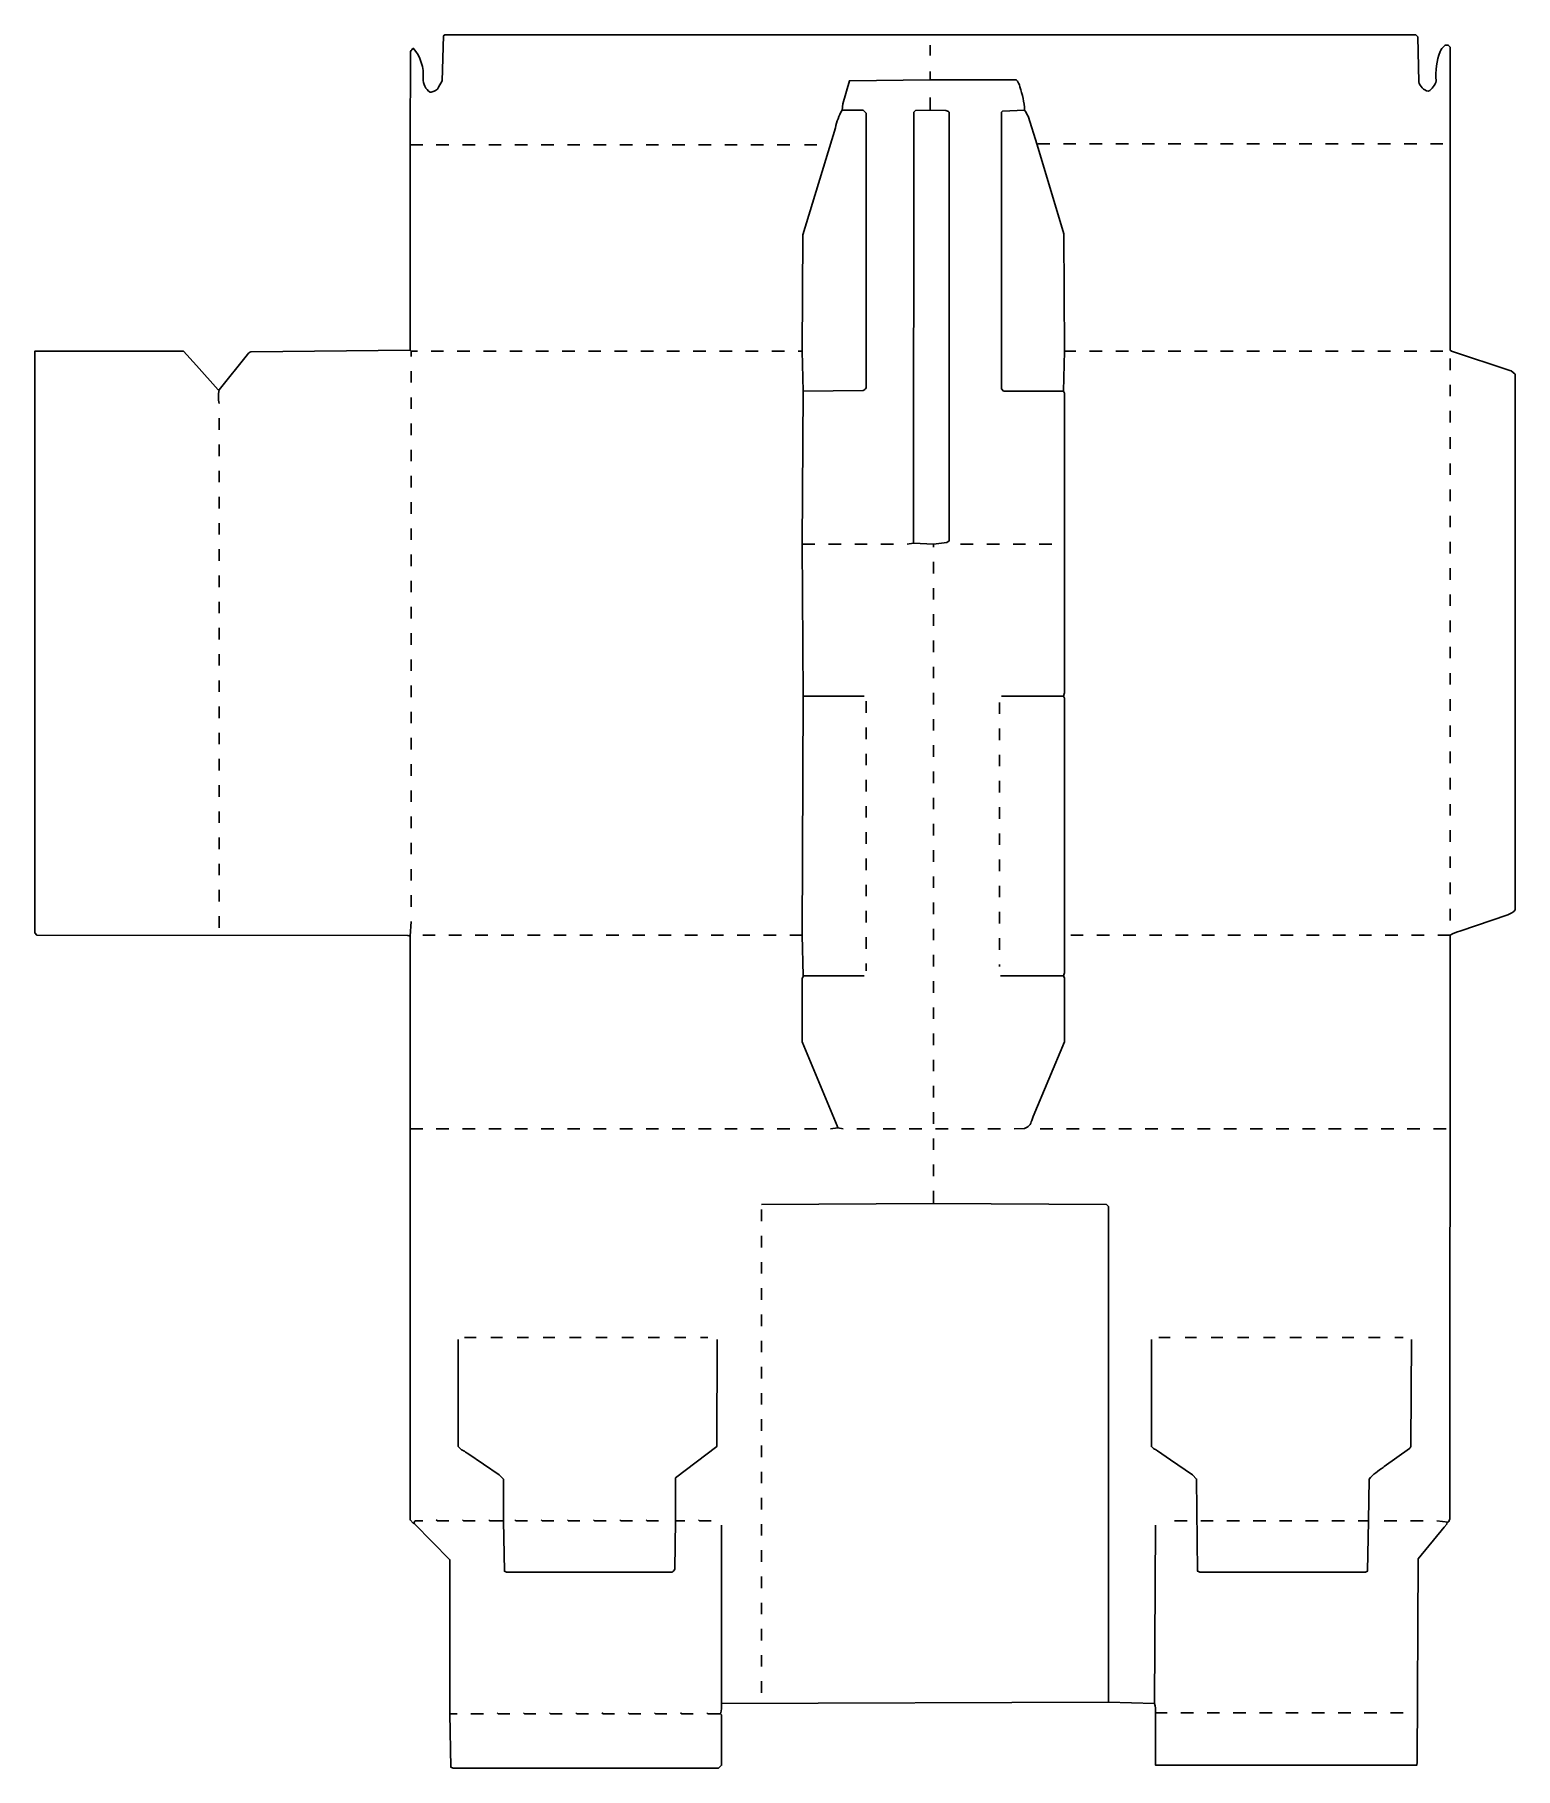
# Model space of a CAD drawing. Extents: x 73 to 1485, y 85 to 1739.
import ezdxf

# ---------------------------------------------------------------- set-up
doc = ezdxf.new("R2010")
doc.units = 0
doc.layers.get('0').update_dxf_attribs({"linetype": 'CONTINUOUS'})

msp = doc.modelspace()

# ---------------------------------------------------------------- linework, layer by layer
at = {"color": 250, "linetype": 'CONTINUOUS'}
for points in [[(1411, 880), (1423, 880, -0.076612), (1432.1, 883.7), (1477.9, 899.3, 0.127446), (1485, 904), (1485, 1415), (1481.1, 1418.2), (1479.9, 1418.7), (1424, 1437), (1423, 1438), (1423, 1727), (1421, 1729), (1418, 1729), (1417, 1728, 0.116713), (1413.2, 1722.9, 0.107783), (1409.533074, 1695.029183, -0.197716), (1402, 1685, -0.28632), (1392.953672, 1694.042385), (1392, 1737), (1390, 1739), (464, 1739), (463, 1738), (461.511892, 1695.011351), (458, 1689), (457, 1687), (455.1, 1685.8), (453.9, 1685.2, -0.134904), (450, 1684, -0.240196), (443.445545, 1697.044554, 0.206715), (434, 1726, 0.087201), (431.494383, 1722.994507), (431, 1634), (431, 1438), (432, 1437), (432, 1432)], [(1007, 695), (1016.959016, 695.45082, 0.268791), (1023.8, 703.1), (1025.3, 706.9), (1055, 778), (1055, 839), (1054, 841), (1055, 844), (1055, 1106), (1054, 1108), (1055, 1111), (1055, 1397), (1054, 1399), (1055, 1437), (1054.504464, 1548.995615), (1029, 1634), (1020.3, 1661.1, 0.070038), (1017, 1667, 0.081538), (1012.352941, 1689.088235, 0.198267), (1009, 1696), (927, 1696), (850, 1695), (843.647059, 1673.088235), (843, 1667, 0.086388), (836.7, 1650.1), (805.495496, 1547.995576), (805, 1437), (806, 1399), (805, 1253), (806, 1108), (805, 880), (806, 841), (805.8, 840.1), (805, 839), (805, 778), (838.2, 698.1), (839, 696)], [(806, 1399), (862.99153, 1399.491233, 0.112946), (866, 1402), (866, 1664), (863, 1667), (843, 1667)], [(905, 1253), (911, 1254), (930, 1253), (942.964706, 1254.458824), (945, 1256), (945, 1665, 0.206628), (941.970817, 1666.533074), (927, 1667), (913.030973, 1666.535398), (911.498783, 1664.998789), (911, 1254)], [(249, 1387, -0.116936), (249, 1400), (276, 1434, -0.087349), (279.003311, 1436.503355), (431, 1438), (432, 1437), (438, 1437)], [(432, 893), (431, 879), (431, 695), (431, 322), (434, 319), (435, 319), (435.249895, 318.242755), (469, 284), (469, 137), (469.998464, 86.039155), (472, 85), (725, 85), (727, 87), (728, 88), (728, 136), (727, 137, 0.075231), (728, 147), (728, 317)], [(1410, 321), (1421, 320, 0.216345), (1422.500898, 323.000894), (1423, 880)], [(477, 494), (477, 392), (480, 389, -0.078461), (483.846154, 386.769231), (486.153846, 385.230769), (516, 365), (520, 361), (520, 321), (520.998267, 273.041594), (523, 272), (681, 272, 0.086839), (683.51086, 275.010407), (684, 321), (684, 362), (723.504901, 392.004807), (724, 494)], [(1138, 494), (1138, 392), (1140, 390, -0.078461), (1143.846154, 387.769231), (1156.153846, 379.230769), (1177, 365), (1181, 361), (1181.999484, 273.022716), (1182.9, 272.7), (1184, 272), (1342, 272), (1344.001733, 273.041594), (1345, 321), (1345.487515, 360.988109, -0.073365), (1359, 372), (1360, 373), (1384, 390, 0.215147), (1385.50495, 393.004853), (1386, 494)], [(1142, 317), (1141, 147, -0.07013), (1142, 138), (1142, 88), (1391, 88), (1391.502577, 91.002551), (1392.497423, 284.997449), (1417, 315), (1419.7, 318.1), (1420, 320)]]:
    msp.add_lwpolyline(points, format="xyb", dxfattribs=at)
for points in [[(927, 1719), (927, 1729)], [(927, 1696), (927, 1704)], [(927, 1667), (927, 1679)], [(1054, 1399), (997, 1399), (995, 1401), (995, 1665), (996, 1666), (1017, 1667)], [(431, 1634), (443, 1634)], [(456, 1634), (468, 1634)], [(481, 1634), (493, 1634)], [(506, 1634), (518, 1634)], [(531, 1634), (543, 1634)], [(556, 1634), (568, 1634)], [(581, 1634), (593, 1634)], [(606, 1634), (618, 1634)], [(631, 1634), (643, 1634)], [(656, 1634), (668, 1634)], [(681, 1634), (693, 1634)], [(706, 1634), (718, 1634)], [(731, 1634), (743, 1634)], [(756, 1634), (768, 1634)], [(781, 1634), (793, 1634)], [(807, 1634), (819, 1634)], [(1029, 1634), (1030, 1635), (1041, 1635)], [(1054, 1635), (1066, 1635)], [(1079, 1635), (1091, 1635)], [(1104, 1635), (1116, 1635)], [(1129, 1635), (1141, 1635)], [(1154, 1635), (1166, 1635)], [(1179, 1635), (1191, 1635)], [(1204, 1635), (1216, 1635)], [(1229, 1635), (1241, 1635)], [(1254, 1635), (1266, 1635)], [(1279, 1635), (1291, 1635)], [(1304, 1635), (1316, 1635)], [(1329, 1635), (1341, 1635)], [(1354, 1635), (1366, 1635)], [(1379, 1635), (1391, 1635)], [(1404, 1635), (1416, 1635)], [(431, 879), (428.998596, 879.501412), (75, 880), (73, 882), (73, 1437), (215, 1437), (227.248276, 1423.22069), (248, 1400), (249, 1400)], [(451, 1437), (463, 1437)], [(476, 1437), (488, 1437)], [(501, 1437), (513, 1437)], [(526, 1437), (538, 1437)], [(551, 1437), (563, 1437)], [(576, 1437), (588, 1437)], [(601, 1437), (613, 1437)], [(626, 1437), (638, 1437)], [(651, 1437), (663, 1437)], [(676, 1437), (688, 1437)], [(701, 1437), (713, 1437)], [(726, 1437), (738, 1437)], [(751, 1437), (763, 1437)], [(776, 1437), (788, 1437)], [(801, 1437), (805, 1437)], [(1055, 1437), (1066, 1437)], [(1079, 1437), (1091, 1437)], [(1104, 1437), (1116, 1437)], [(1129, 1437), (1141, 1437)], [(1154, 1437), (1166, 1437)], [(1179, 1437), (1191, 1437)], [(1204, 1437), (1216, 1437)], [(1229, 1437), (1241, 1437)], [(1254, 1437), (1266, 1437)], [(1279, 1437), (1291, 1437)], [(1304, 1437), (1316, 1437)], [(1329, 1437), (1341, 1437)], [(1354, 1437), (1366, 1437)], [(1379, 1437), (1391, 1437)], [(1404, 1437), (1416, 1437)], [(249, 1362), (249, 1373)], [(249, 1337), (249, 1348)], [(249, 1312), (249, 1323)], [(249, 1287), (249, 1298)], [(249, 1262), (249, 1273)], [(249, 1237), (249, 1248)], [(805, 1253), (817, 1253)], [(830, 1253), (842, 1253)], [(855, 1253), (867, 1253)], [(880, 1253), (892, 1253)], [(930, 1250), (930, 1253)], [(956, 1253), (968, 1253)], [(981, 1253), (993, 1253)], [(1006, 1253), (1018, 1253)], [(1031, 1253), (1043, 1253)], [(930, 1225), (930, 1236)], [(249, 1212), (249, 1223)], [(930, 1200), (930, 1211)], [(249, 1187), (249, 1198)], [(930, 1175), (930, 1186)], [(249, 1162), (249, 1173)], [(930, 1150), (930, 1161)], [(249, 1137), (249, 1148)], [(930, 1125), (930, 1136)], [(249, 1112), (249, 1123)], [(930, 1100), (930, 1111)], [(249, 1087), (249, 1098)], [(806, 1108), (864, 1108)], [(866, 1092), (866, 1103)], [(993, 1091), (993, 1102)], [(995, 1108), (1054, 1108)], [(866, 1067), (866, 1078)], [(930, 1075), (930, 1086)], [(993, 1066), (993, 1077)], [(249, 1062), (249, 1073)], [(930, 1050), (930, 1061)], [(249, 1037), (249, 1048)], [(866, 1042), (866, 1053)], [(993, 1041), (993, 1052)], [(866, 1017), (866, 1028)], [(930, 1025), (930, 1036)], [(993, 1016), (993, 1027)], [(249, 1012), (249, 1023)], [(930, 1000), (930, 1011)], [(249, 987), (249, 998)], [(866, 992), (866, 1003)], [(993, 991), (993, 1002)], [(866, 967), (866, 978)], [(930, 975), (930, 986)], [(993, 966), (993, 977)], [(249, 962), (249, 973)], [(930, 950), (930, 961)], [(249, 937), (249, 948)], [(866, 942), (866, 953)], [(993, 941), (993, 952)], [(866, 917), (866, 928)], [(930, 925), (930, 936)], [(993, 916), (993, 927)], [(249, 912), (249, 923)], [(930, 900), (930, 911)], [(249, 887), (249, 898)], [(866, 892), (866, 903)], [(993, 891), (993, 902)], [(443, 880), (455, 880)], [(468, 880), (480, 880)], [(493, 880), (505, 880)], [(518, 880), (530, 880)], [(543, 880), (555, 880)], [(568, 880), (580, 880)], [(593, 880), (605, 880)], [(618, 880), (630, 880)], [(643, 880), (655, 880)], [(668, 880), (680, 880)], [(693, 880), (705, 880)], [(718, 880), (730, 880)], [(743, 880), (755, 880)], [(768, 880), (780, 880)], [(793, 880), (805, 880)], [(866, 867), (866, 878)], [(930, 875), (930, 886)], [(993, 866), (993, 877)], [(1061, 880), (1073, 880)], [(1086, 880), (1098, 880)], [(1111, 880), (1123, 880)], [(1136, 880), (1148, 880)], [(1161, 880), (1173, 880)], [(1186, 880), (1198, 880)], [(1211, 880), (1223, 880)], [(1236, 880), (1248, 880)], [(1261, 880), (1273, 880)], [(1286, 880), (1298, 880)], [(1311, 880), (1323, 880)], [(1336, 880), (1348, 880)], [(1361, 880), (1373, 880)], [(1386, 880), (1398, 880)], [(930, 850), (930, 861)], [(866, 846), (866, 853)], [(993, 850), (993, 852)], [(806, 841), (864, 841)], [(930, 825), (930, 836)], [(994, 841), (1054, 841)], [(930, 800), (930, 811)], [(930, 775), (930, 786)], [(930, 750), (930, 761)], [(930, 725), (930, 736)], [(431, 695), (443, 695)], [(456, 695), (468, 695)], [(481, 695), (493, 695)], [(506, 695), (518, 695)], [(531, 695), (543, 695)], [(556, 695), (568, 695)], [(581, 695), (593, 695)], [(606, 695), (618, 695)], [(631, 695), (643, 695)], [(656, 695), (668, 695)], [(681, 695), (693, 695)], [(706, 695), (718, 695)], [(731, 695), (743, 695)], [(756, 695), (768, 695)], [(781, 695), (793, 695)], [(807, 695), (819, 695)], [(832, 695), (839, 696), (844, 695)], [(857, 695), (869, 695)], [(882, 695), (894, 695)], [(907, 695), (919, 695)], [(930, 700), (930, 711)], [(932, 695), (944, 695)], [(957, 695), (969, 695)], [(982, 695), (994, 695)], [(1032, 695), (1044, 695)], [(1057, 695), (1069, 695)], [(1082, 695), (1094, 695)], [(1107, 695), (1119, 695)], [(1132, 695), (1144, 695)], [(1157, 695), (1169, 695)], [(1182, 695), (1194, 695)], [(1207, 695), (1219, 695)], [(1232, 695), (1244, 695)], [(1257, 695), (1269, 695)], [(1282, 695), (1294, 695)], [(1307, 695), (1319, 695)], [(1332, 695), (1344, 695)], [(1357, 695), (1369, 695)], [(1382, 695), (1394, 695)], [(1407, 695), (1419, 695)], [(930, 675), (930, 686)], [(930, 650), (930, 661)], [(930, 624), (930, 636)], [(1097, 148), (1097, 621), (1095, 623), (930, 624), (766, 623)], [(483, 496), (494, 496)], [(508, 496), (519, 496)], [(533, 496), (544, 496)], [(558, 496), (569, 496)], [(583, 496), (594, 496)], [(608, 496), (619, 496)], [(633, 496), (644, 496)], [(658, 496), (669, 496)], [(683, 496), (694, 496)], [(708, 496), (715, 496)], [(1145, 496), (1156, 496)], [(1170, 496), (1181, 496)], [(1195, 496), (1206, 496)], [(1220, 496), (1231, 496)], [(1245, 496), (1256, 496)], [(1270, 496), (1281, 496)], [(1295, 496), (1306, 496)], [(1320, 496), (1331, 496)], [(1345, 496), (1356, 496)], [(1370, 496), (1378, 496)], [(728, 147), (1097, 148), (1141, 147)], [(1142, 138), (1153, 138)], [(1166, 138), (1178, 138)], [(1191, 138), (1203, 138)], [(1216, 138), (1228, 138)], [(1241, 138), (1253, 138)], [(1266, 138), (1278, 138)], [(1291, 138), (1303, 138)], [(1316, 138), (1328, 138)], [(1341, 138), (1353, 138)], [(1366, 138), (1378, 138)]]:
    msp.add_lwpolyline(points, dxfattribs=at)
at = {"color": 251, "linetype": 'CONTINUOUS'}
for points in [[(1423, 1419), (1423, 1430)], [(432, 1407), (432, 1418)], [(432, 1382), (432, 1393)], [(1423, 1394), (1423, 1405)], [(1423, 1369), (1423, 1380)], [(432, 1357), (432, 1368)], [(432, 1332), (432, 1343)], [(1423, 1344), (1423, 1355)], [(1423, 1319), (1423, 1330)], [(432, 1307), (432, 1318)], [(432, 1282), (432, 1293)], [(1423, 1294), (1423, 1305)], [(1423, 1269), (1423, 1280)], [(432, 1257), (432, 1268)], [(432, 1232), (432, 1243)], [(1423, 1244), (1423, 1255)], [(1423, 1219), (1423, 1230)], [(432, 1207), (432, 1218)], [(432, 1182), (432, 1193)], [(1423, 1194), (1423, 1205)], [(1423, 1169), (1423, 1180)], [(432, 1157), (432, 1168)], [(432, 1132), (432, 1143)], [(1423, 1144), (1423, 1155)], [(1423, 1119), (1423, 1130)], [(432, 1107), (432, 1118)], [(432, 1082), (432, 1093)], [(1423, 1094), (1423, 1105)], [(1423, 1069), (1423, 1080)], [(432, 1057), (432, 1068)], [(432, 1032), (432, 1043)], [(1423, 1044), (1423, 1055)], [(1423, 1019), (1423, 1030)], [(432, 1007), (432, 1018)], [(432, 982), (432, 993)], [(1423, 994), (1423, 1005)], [(1423, 969), (1423, 980)], [(432, 957), (432, 968)], [(432, 932), (432, 943)], [(1423, 944), (1423, 955)], [(1423, 919), (1423, 930)], [(432, 907), (432, 918)], [(1423, 894), (1423, 905)], [(766, 607), (766, 618)], [(766, 582), (766, 593)], [(766, 557), (766, 568)], [(766, 532), (766, 543)], [(766, 507), (766, 518)], [(766, 482), (766, 493)], [(766, 457), (766, 468)], [(766, 432), (766, 443)], [(766, 407), (766, 418)], [(766, 382), (766, 393)], [(766, 357), (766, 368)], [(766, 332), (766, 343)], [(435, 319), (435, 320), (436, 321), (443, 321)], [(520, 321), (507, 321), (506, 322)], [(684, 321), (693, 321)], [(766, 307), (766, 318)], [(1160, 321), (1172, 321)], [(1185, 321), (1197, 321)], [(1210, 321), (1222, 321)], [(1235, 321), (1247, 321)], [(1260, 321), (1272, 321)], [(1285, 321), (1297, 321)], [(1310, 321), (1322, 321)], [(1335, 321), (1345, 321)], [(1360, 321), (1372, 321)], [(1385, 321), (1397, 321)], [(766, 282), (766, 293)], [(766, 257), (766, 268)], [(766, 232), (766, 243)], [(766, 207), (766, 218)], [(766, 182), (766, 193)], [(766, 157), (766, 168)], [(469, 137), (476, 137)], [(489, 137), (501, 137)], [(727, 137), (715, 137), (714, 138)]]:
    msp.add_lwpolyline(points, dxfattribs=at)
at = {"color": 252, "linetype": 'CONTINUOUS'}
for points in [[(468, 321), (457, 321), (456, 322)], [(493, 321), (482, 321), (481, 322)], [(543, 321), (532, 321), (531, 322)], [(568, 321), (557, 321), (556, 322)], [(593, 321), (582, 321), (581, 322)], [(618, 321), (607, 321), (606, 322)], [(643, 321), (632, 321), (631, 322)], [(668, 321), (657, 321), (656, 322)], [(718, 321), (707, 321), (706, 322)], [(526, 137), (515, 137), (514, 138)], [(551, 137), (540, 137), (539, 138)], [(576, 137), (565, 137), (564, 138)], [(601, 137), (590, 137), (589, 138)], [(626, 137), (615, 137), (614, 138)], [(651, 137), (640, 137), (639, 138)], [(676, 137), (665, 137), (664, 138)], [(701, 137), (690, 137), (689, 138)]]:
    msp.add_lwpolyline(points, dxfattribs=at)

doc.saveas('drawing.dxf')
